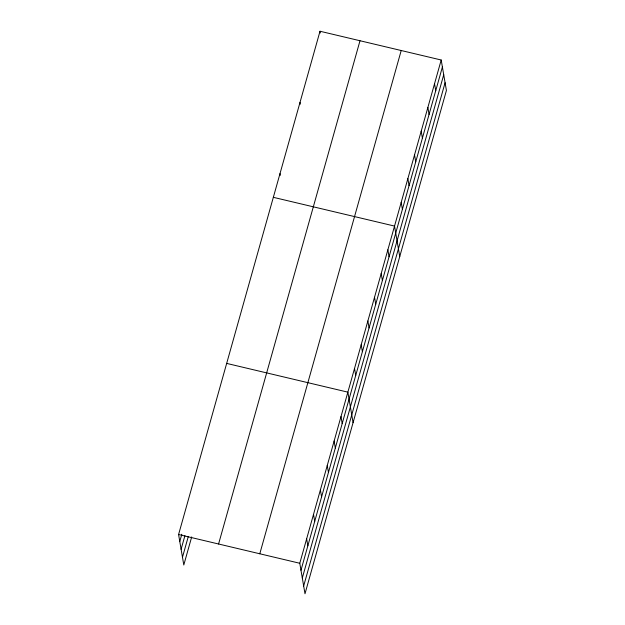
<?xml version="1.0" encoding="UTF-8"?>
<svg xmlns="http://www.w3.org/2000/svg" width="625" height="625" viewBox="0 0 625 625"><rect width="100%" height="100%" fill="white"/><g stroke="black" fill="none" stroke-linecap="round" stroke-linejoin="round"><path stroke-width="0.94" d="M191.68 536.93L183.797 564.992L178.586 534.516L320.008 31.25L441.203 60.008L446.414 90.484L304.992 593.75L299.781 563.266L441.203 60.008M179.781 541.492L181.812 534.25M181.102 549.25L184.922 535.672M182.469 557.242L188.32 536.414M218.578 544L360 40.742M259.789 553.781L401.211 50.516M300.977 570.25L442.398 66.984M302.305 578.008L443.727 74.742M303.664 585.992L445.086 82.727M273.336 197.328L394.531 226.078L399.742 256.562M226.672 363.406L347.867 392.156L353.078 422.641M178.586 534.516L299.781 563.266M434.539 83.727L435.727 90.711M427.867 107.453L429.063 114.437M421.203 131.18L422.398 138.164M414.539 154.906L415.727 161.883M407.867 178.633L409.062 185.609M401.203 202.359L402.398 209.336M387.867 249.805L389.062 256.789M381.203 273.531L382.391 280.516M374.531 297.258L375.727 304.242M320.008 31.25L320.305 32.992M367.867 320.984L369.062 327.961M361.203 344.711L362.391 351.688M354.531 368.438L355.727 375.414M300.008 102.43L300.305 104.172M341 416.602L342.188 423.586M334.125 441.047L335.32 448.031M280.008 173.602L280.305 175.344M327.258 465.492L328.453 472.469M320.391 489.938L321.586 496.914M313.523 514.383L314.711 521.359M306.648 538.828L307.844 545.805"/></g></svg>
